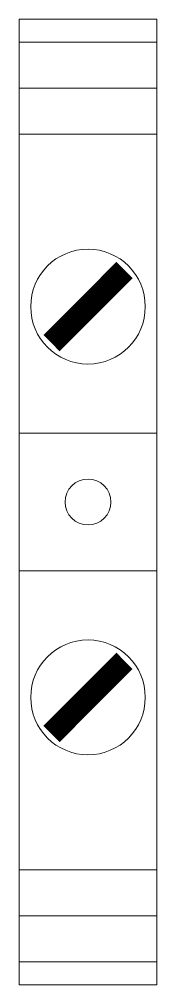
# Model space of a CAD drawing. Header units: inches. Extents: x 0 to 6, y 0 to 42.
import ezdxf

# ---------------------------------------------------------------- set-up
doc = ezdxf.new("R2010")
doc.units = ezdxf.units.IN
doc.layers.add('hw_VTP', color=7, linetype='Continuous', lineweight=13)

# ---------------------------------------------------------------- blocks, each defined once
blk = doc.blocks.new('CD_DIEU KHIEN')
at = {"layer": 'hw_VTP', "color": 4, "linetype": 'ByBlock', "lineweight": 9}
for p, q in [((6, 20), (0, 20)), ((6, 18), (0, 18)), ((6, 16), (0, 16)), ((6, 3), (0, 3)), ((6, -3), (0, -3)), ((6, -16), (0, -16)), ((6, -18), (0, -18)), ((6, -20), (0, -20))]:
    blk.add_line(p, q, dxfattribs=at)
blk.add_lwpolyline([(0, -21), (6, -21), (6, 21), (0, 21)], close=True, dxfattribs=at)
at = {"layer": 'hw_VTP', "color": 4, "linetype": 'ByBlock', "lineweight": 9, "const_width": 1}
for points in [[(1.409, 6.909), (4.591, 10.091)], [(1.409, -10.091), (4.591, -6.909)]]:
    blk.add_lwpolyline(points, dxfattribs=at)
at = {"layer": 'hw_VTP', "color": 4, "linetype": 'ByBlock', "lineweight": 9}
for centre, radius in [((3, 8.5), 2.5), ((3, 0), 1), ((3, -8.5), 2.5)]:
    blk.add_circle(centre, radius, dxfattribs=at)

msp = doc.modelspace()

# ---------------------------------------------------------------- block references
msp.add_blockref('CD_DIEU KHIEN', (0, 21))

doc.saveas('drawing.dxf')
